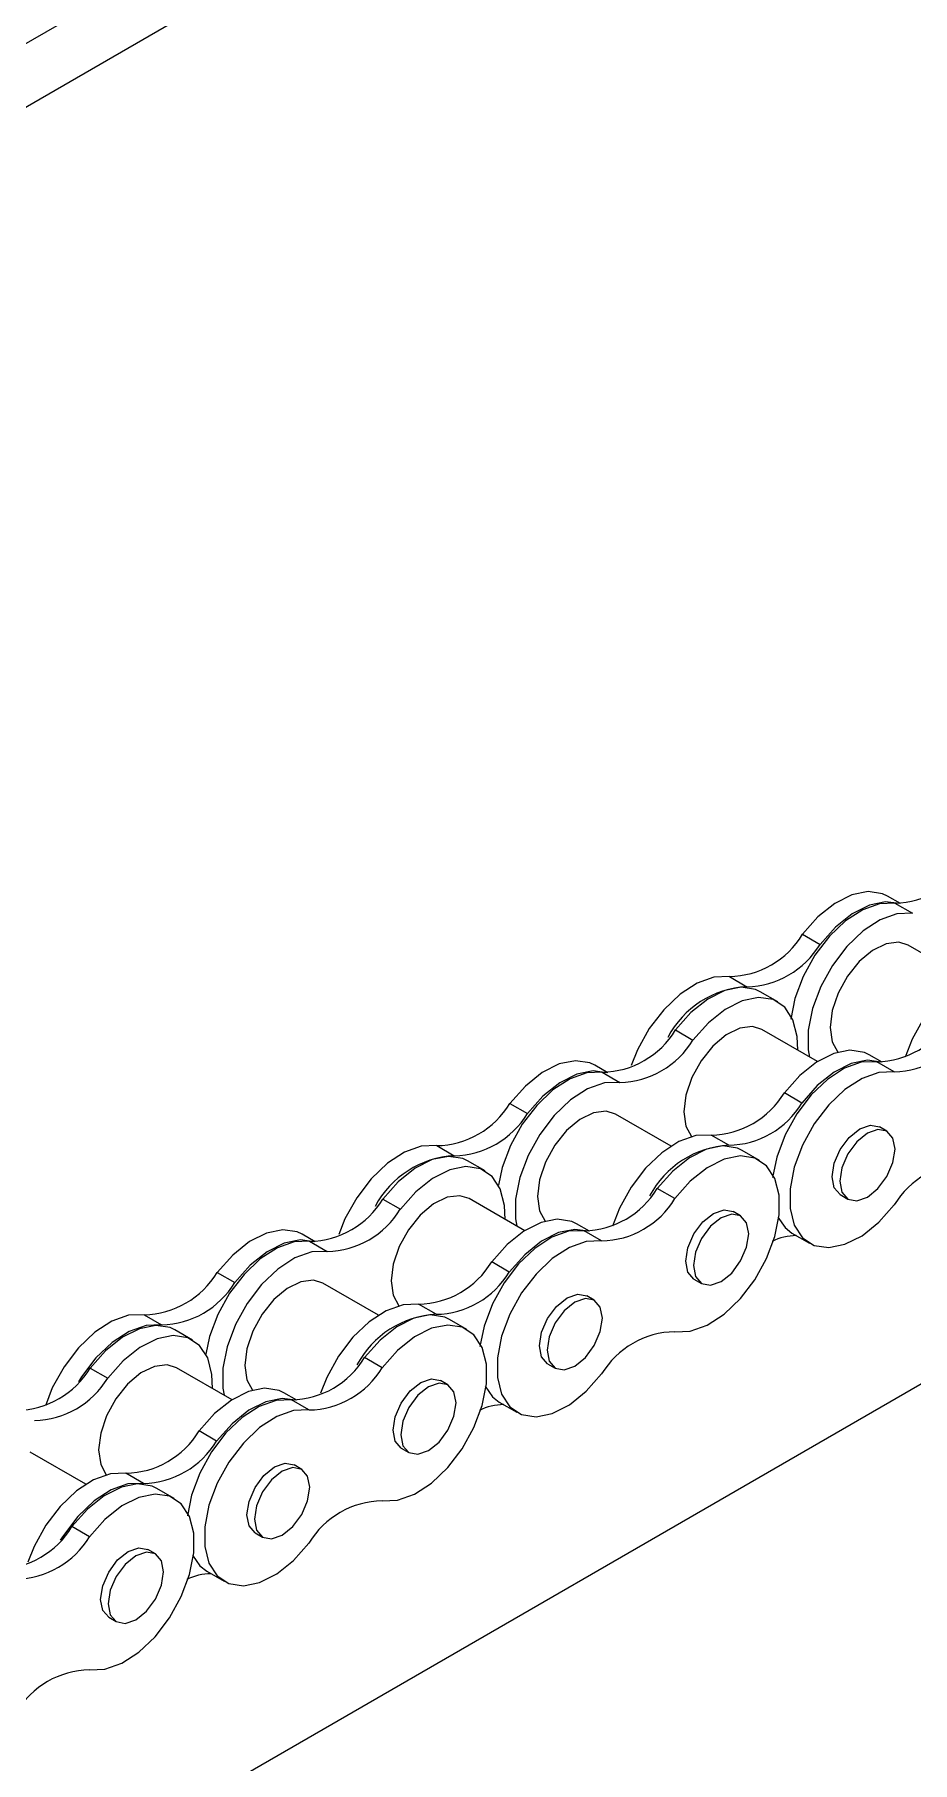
# Model space of a CAD drawing. Header units: metres. Extents: x 0 to 21025, y 0 to 14850.
# Drawn here: x 12397 to 12450.9, y 4891.6 to 4997.6 of the extents above; entities that cross this region are included whole.
import ezdxf

# ---------------------------------------------------------------- set-up
doc = ezdxf.new("R2010")
doc.units = ezdxf.units.M
doc.header["$LTSCALE"] = 25
doc.layers.add('SL4', color=4, linetype='Continuous')

msp = doc.modelspace()

# ---------------------------------------------------------------- linework, layer by layer
at = {"layer": 'SL4'}
for p, q in [((12051.192, 4797.705), (12988.09, 5338.565)), ((12051.192, 4793.816), (12988.09, 5334.676)), ((12149.854, 4740.748), (13086.753, 5281.608)), ((12450.134, 4944.269), (12449.335, 4944.731)), ((12449.802, 4944.297), (12450.877, 4943.677)), ((12444.13, 4942.388), (12445.205, 4941.767)), ((12454.019, 4939.764), (12450.612, 4941.73)), ((12439.64, 4939.796), (12440.715, 4939.175)), ((12442.612, 4938.244), (12441.537, 4938.864)), ((12436.332, 4936.521), (12437.407, 4935.901)), ((12445.039, 4934.579), (12441.632, 4936.546)), ((12432.174, 4933.901), (12431.374, 4934.362)), ((12449.019, 4934.545), (12448.219, 4935.007)), ((12449.761, 4933.953), (12448.687, 4934.573)), ((12431.842, 4933.929), (12432.917, 4933.308)), ((12444.089, 4932.043), (12443.014, 4932.663)), ((12426.169, 4932.019), (12427.244, 4931.399)), ((12436.058, 4929.395), (12432.651, 4931.362)), ((12439.599, 4929.451), (12438.524, 4930.071)), ((12449.312, 4930.31), (12448.846, 4930.579)), ((12421.679, 4929.427), (12422.754, 4928.807)), ((12441.496, 4928.519), (12440.421, 4929.14)), ((12424.651, 4927.875), (12423.576, 4928.496)), ((12436.291, 4926.176), (12435.216, 4926.797)), ((12418.372, 4926.153), (12419.446, 4925.532)), ((12427.078, 4924.211), (12423.671, 4926.178)), ((12446.448, 4926.424), (12446.913, 4926.155)), ((12431.058, 4924.177), (12430.258, 4924.638)), ((12440.331, 4925.126), (12439.866, 4925.394)), ((12414.213, 4923.532), (12413.414, 4923.994)), ((12413.881, 4923.561), (12414.956, 4922.94)), ((12431.801, 4923.584), (12430.726, 4924.205)), ((12443.482, 4924.07), (12444.557, 4923.45)), ((12408.209, 4921.651), (12409.284, 4921.03)), ((12426.128, 4921.675), (12425.054, 4922.295)), ((12418.098, 4919.027), (12414.691, 4920.994)), ((12437.467, 4921.24), (12437.933, 4920.971)), ((12421.638, 4919.083), (12420.564, 4919.703)), ((12431.351, 4919.941), (12430.885, 4920.21)), ((12403.719, 4919.059), (12404.794, 4918.438)), ((12423.535, 4918.151), (12422.461, 4918.772)), ((12406.691, 4917.507), (12405.616, 4918.127)), ((12418.331, 4915.808), (12417.256, 4916.428)), ((12400.411, 4915.784), (12401.486, 4915.164)), ((12409.118, 4913.843), (12405.711, 4915.809)), ((12428.487, 4916.056), (12428.953, 4915.787)), ((12413.098, 4913.808), (12412.298, 4914.27)), ((12422.371, 4914.757), (12421.905, 4915.026)), ((12413.84, 4913.216), (12412.766, 4913.836)), ((12425.521, 4913.702), (12426.596, 4913.081)), ((12408.168, 4911.306), (12407.093, 4911.927)), ((12419.507, 4910.872), (12419.973, 4910.603)), ((12400.137, 4908.659), (12396.73, 4910.625)), ((12413.391, 4909.573), (12412.925, 4909.842)), ((12403.678, 4908.714), (12402.603, 4909.335)), ((12405.575, 4907.783), (12404.5, 4908.403)), ((12400.37, 4905.44), (12399.295, 4906.06)), ((12410.527, 4905.687), (12410.992, 4905.419)), ((12404.41, 4904.389), (12403.945, 4904.658)), ((12407.561, 4903.333), (12408.636, 4902.713)), ((12401.546, 4900.503), (12402.012, 4900.234))]:
    msp.add_line(p, q, dxfattribs=at)
at = {"layer": 'SL4', "flags": 128}
for points in [[(12449.335, 4944.731), (12449.043, 4944.869), (12448.156, 4945.007), (12447.158, 4944.804), (12446.11, 4944.275), (12445.079, 4943.452), (12444.13, 4942.388)], [(12449.802, 4944.297), (12448.853, 4944.266), (12447.822, 4943.898), (12446.774, 4943.218), (12445.776, 4942.268), (12444.89, 4941.107), (12444.171, 4939.808), (12443.665, 4938.454), (12443.411, 4937.193)], [(12450.052, 4944.272), (12449.231, 4944.386), (12448.233, 4944.184), (12447.185, 4943.655), (12446.154, 4942.832), (12445.205, 4941.767)], [(12450.877, 4943.677), (12449.928, 4943.645), (12448.897, 4943.278), (12447.849, 4942.598), (12446.851, 4941.647), (12445.965, 4940.486), (12445.246, 4939.188), (12444.74, 4937.834), (12444.479, 4936.509), (12444.479, 4935.297), (12444.553, 4934.86)], [(12450.612, 4941.73), (12450.032, 4941.909), (12449.255, 4941.813), (12448.423, 4941.405), (12447.609, 4940.72), (12446.886, 4939.821), (12446.319, 4938.787), (12445.956, 4937.709), (12445.832, 4936.684)], [(12439.64, 4939.796), (12438.69, 4939.764), (12437.659, 4939.397), (12436.612, 4938.716), (12435.614, 4937.766), (12434.727, 4936.605), (12434.009, 4935.307), (12433.622, 4934.337)], [(12456.485, 4940.44), (12455.535, 4940.408), (12454.504, 4940.041), (12453.457, 4939.36), (12452.458, 4938.41), (12451.572, 4937.249), (12450.853, 4935.951), (12450.427, 4934.859)], [(12441.537, 4938.864), (12441.245, 4939.002), (12440.358, 4939.14), (12439.36, 4938.938), (12438.312, 4938.409), (12437.281, 4937.586), (12436.332, 4936.521)], [(12443.832, 4935.276), (12443.805, 4936.12), (12443.544, 4937.143), (12443.038, 4937.913), (12442.319, 4938.382), (12441.433, 4938.519), (12440.435, 4938.317), (12439.387, 4937.788), (12438.356, 4936.965), (12437.407, 4935.901)], [(12441.632, 4936.546), (12441.052, 4936.725), (12440.275, 4936.629), (12439.443, 4936.22), (12438.629, 4935.536), (12437.906, 4934.637), (12437.338, 4933.603), (12436.976, 4932.525), (12436.852, 4931.5)], [(12445.832, 4936.684), (12445.956, 4935.803), (12446.301, 4935.163)], [(12448.219, 4935.007), (12447.927, 4935.145), (12447.04, 4935.282), (12446.042, 4935.08), (12444.995, 4934.551), (12443.964, 4933.728), (12443.014, 4932.663)], [(12431.374, 4934.362), (12431.082, 4934.501), (12430.196, 4934.638), (12429.197, 4934.436), (12428.15, 4933.907), (12427.119, 4933.084), (12426.169, 4932.019)], [(12448.687, 4934.573), (12447.737, 4934.542), (12446.706, 4934.174), (12445.659, 4933.494), (12444.66, 4932.543), (12443.774, 4931.382), (12443.055, 4930.084), (12442.55, 4928.73), (12442.295, 4927.468)], [(12448.937, 4934.548), (12448.115, 4934.662), (12447.117, 4934.46), (12446.069, 4933.931), (12445.038, 4933.108), (12444.089, 4932.043)], [(12431.842, 4933.929), (12430.892, 4933.897), (12429.862, 4933.53), (12428.814, 4932.85), (12427.816, 4931.899), (12426.929, 4930.738), (12426.211, 4929.44), (12425.705, 4928.086), (12425.473, 4927.004)], [(12432.917, 4933.308), (12431.967, 4933.277), (12430.936, 4932.91), (12429.889, 4932.229), (12428.89, 4931.279), (12428.004, 4930.118), (12427.285, 4928.82), (12426.78, 4927.466), (12426.519, 4926.141), (12426.519, 4924.929), (12426.593, 4924.491)], [(12432.092, 4933.903), (12431.271, 4934.018), (12430.272, 4933.816), (12429.225, 4933.286), (12428.194, 4932.464), (12427.244, 4931.399)], [(12449.761, 4933.953), (12448.812, 4933.921), (12447.781, 4933.554), (12446.733, 4932.873), (12445.735, 4931.923), (12444.849, 4930.762), (12444.13, 4929.464), (12443.624, 4928.11), (12443.363, 4926.785), (12443.363, 4925.573), (12443.624, 4924.55), (12444.13, 4923.78), (12444.849, 4923.311), (12445.735, 4923.174), (12446.733, 4923.376), (12447.781, 4923.905), (12448.812, 4924.728), (12449.761, 4925.793)], [(12432.651, 4931.362), (12432.072, 4931.541), (12431.295, 4931.445), (12430.462, 4931.036), (12429.649, 4930.352), (12428.926, 4929.453), (12428.358, 4928.418), (12427.996, 4927.341), (12427.871, 4926.316)], [(12436.852, 4931.5), (12436.976, 4930.619), (12437.321, 4929.979)], [(12438.524, 4930.071), (12437.575, 4930.04), (12436.544, 4929.672), (12435.496, 4928.992), (12434.498, 4928.042), (12433.611, 4926.881), (12432.893, 4925.583), (12432.466, 4924.491)], [(12445.951, 4927.522), (12446.08, 4928.346), (12446.448, 4929.194), (12446.998, 4929.936), (12447.647, 4930.46), (12448.296, 4930.685), (12448.846, 4930.579)], [(12446.416, 4927.253), (12446.546, 4926.578), (12446.913, 4926.155), (12447.463, 4926.048), (12448.112, 4926.274), (12448.761, 4926.798), (12449.312, 4927.54), (12449.679, 4928.388), (12449.808, 4929.212), (12449.679, 4929.887), (12449.312, 4930.31), (12448.761, 4930.417), (12448.112, 4930.191), (12447.463, 4929.667), (12446.913, 4928.925), (12446.546, 4928.077), (12446.416, 4927.253)], [(12421.679, 4929.427), (12420.73, 4929.396), (12419.699, 4929.028), (12418.651, 4928.348), (12417.653, 4927.398), (12416.767, 4926.237), (12416.048, 4924.938), (12415.662, 4923.968)], [(12440.421, 4929.14), (12440.129, 4929.278), (12439.242, 4929.416), (12438.244, 4929.213), (12437.197, 4928.684), (12436.166, 4927.862), (12435.216, 4926.797)], [(12423.576, 4928.496), (12423.284, 4928.634), (12422.398, 4928.772), (12421.399, 4928.569), (12420.352, 4928.04), (12419.321, 4927.217), (12418.372, 4926.153)], [(12425.872, 4924.908), (12425.844, 4925.752), (12425.583, 4926.775), (12425.078, 4927.545), (12424.359, 4928.014), (12423.473, 4928.151), (12422.474, 4927.949), (12421.427, 4927.42), (12420.396, 4926.597), (12419.446, 4925.532)], [(12436.291, 4918.016), (12437.24, 4918.048), (12438.271, 4918.415), (12439.319, 4919.096), (12440.317, 4920.046), (12441.204, 4921.207), (12441.922, 4922.505), (12442.428, 4923.859), (12442.689, 4925.184), (12442.689, 4926.396), (12442.428, 4927.419), (12441.922, 4928.189), (12441.204, 4928.658), (12440.317, 4928.795), (12439.319, 4928.593), (12438.271, 4928.064), (12437.24, 4927.241), (12436.291, 4926.176)], [(12446.448, 4926.424), (12446.448, 4926.424), (12446.08, 4926.847), (12445.951, 4927.522)], [(12423.671, 4926.178), (12423.091, 4926.357), (12422.314, 4926.26), (12421.482, 4925.852), (12420.668, 4925.168), (12419.946, 4924.268), (12419.378, 4923.234), (12419.016, 4922.157), (12418.891, 4921.132)], [(12427.871, 4926.316), (12427.996, 4925.435), (12428.341, 4924.795)], [(12430.258, 4924.638), (12429.966, 4924.776), (12429.08, 4924.914), (12428.082, 4924.712), (12427.034, 4924.183), (12426.003, 4923.36), (12425.054, 4922.295)], [(12436.971, 4922.338), (12437.1, 4923.162), (12437.467, 4924.01), (12438.018, 4924.752), (12438.667, 4925.276), (12439.316, 4925.501), (12439.866, 4925.394)], [(12437.436, 4922.069), (12437.565, 4921.394), (12437.933, 4920.971), (12438.483, 4920.864), (12439.132, 4921.09), (12439.781, 4921.614), (12440.331, 4922.356), (12440.699, 4923.203), (12440.828, 4924.027), (12440.699, 4924.702), (12440.331, 4925.125), (12439.781, 4925.232), (12439.132, 4925.007), (12438.483, 4924.483), (12437.933, 4923.741), (12437.565, 4922.893), (12437.436, 4922.069)], [(12442.609, 4925.041), (12443.055, 4924.4), (12443.482, 4924.07)], [(12413.881, 4923.561), (12412.932, 4923.529), (12411.901, 4923.162), (12410.853, 4922.481), (12409.855, 4921.531), (12408.969, 4920.37), (12408.25, 4919.072), (12407.744, 4917.718), (12407.513, 4916.636)], [(12413.414, 4923.994), (12413.122, 4924.132), (12412.235, 4924.27), (12411.237, 4924.068), (12410.189, 4923.539), (12409.158, 4922.716), (12408.209, 4921.651)], [(12414.131, 4923.535), (12413.31, 4923.649), (12412.312, 4923.447), (12411.264, 4922.918), (12410.233, 4922.095), (12409.284, 4921.03)], [(12430.726, 4924.205), (12429.777, 4924.173), (12428.746, 4923.806), (12427.698, 4923.125), (12426.7, 4922.175), (12425.813, 4921.014), (12425.095, 4919.716), (12424.589, 4918.362), (12424.335, 4917.1)], [(12431.801, 4923.584), (12430.851, 4923.553), (12429.821, 4923.185), (12428.773, 4922.505), (12427.775, 4921.554), (12426.888, 4920.394), (12426.17, 4919.095), (12425.664, 4917.741), (12425.403, 4916.417), (12425.403, 4915.205), (12425.664, 4914.182), (12426.17, 4913.411), (12426.888, 4912.943), (12427.775, 4912.805), (12428.773, 4913.008), (12429.821, 4913.537), (12430.851, 4914.36), (12431.801, 4915.424)], [(12430.976, 4924.179), (12430.155, 4924.294), (12429.156, 4924.091), (12428.109, 4923.562), (12427.078, 4922.739), (12426.128, 4921.675)], [(12414.956, 4922.94), (12414.007, 4922.909), (12412.976, 4922.541), (12411.928, 4921.861), (12410.93, 4920.91), (12410.044, 4919.749), (12409.325, 4918.451), (12408.819, 4917.097), (12408.558, 4915.773), (12408.558, 4914.561), (12408.632, 4914.123)], [(12437.467, 4921.24), (12437.467, 4921.24), (12437.1, 4921.663), (12436.971, 4922.338)], [(12414.691, 4920.994), (12414.111, 4921.173), (12413.334, 4921.076), (12412.502, 4920.668), (12411.688, 4919.984), (12410.965, 4919.084), (12410.398, 4918.05), (12410.035, 4916.973), (12409.911, 4915.948)], [(12418.891, 4921.132), (12419.016, 4920.251), (12419.361, 4919.61)], [(12420.564, 4919.703), (12419.614, 4919.672), (12418.583, 4919.304), (12417.536, 4918.624), (12416.537, 4917.673), (12415.651, 4916.512), (12414.932, 4915.214), (12414.546, 4914.244)], [(12427.99, 4917.154), (12428.119, 4917.978), (12428.487, 4918.825), (12429.037, 4919.568), (12429.686, 4920.091), (12430.335, 4920.317), (12430.885, 4920.21)], [(12428.456, 4916.885), (12428.585, 4916.21), (12428.953, 4915.787), (12429.503, 4915.68), (12430.152, 4915.906), (12430.801, 4916.429), (12431.351, 4917.172), (12431.719, 4918.019), (12431.848, 4918.843), (12431.719, 4919.518), (12431.351, 4919.941), (12430.801, 4920.048), (12430.152, 4919.823), (12429.503, 4919.299), (12428.953, 4918.557), (12428.585, 4917.709), (12428.456, 4916.885)], [(12403.719, 4919.059), (12402.769, 4919.027), (12401.738, 4918.66), (12400.691, 4917.98), (12399.693, 4917.029), (12398.806, 4915.868), (12398.088, 4914.57), (12397.661, 4913.478)], [(12404.794, 4918.438), (12403.844, 4918.407), (12402.813, 4918.039), (12401.766, 4917.359), (12400.767, 4916.409), (12399.881, 4915.248), (12399.694, 4914.949)], [(12405.616, 4918.127), (12405.324, 4918.266), (12404.437, 4918.403), (12403.439, 4918.201), (12402.391, 4917.672), (12401.36, 4916.849), (12400.411, 4915.784)], [(12422.461, 4918.772), (12422.168, 4918.91), (12421.282, 4919.047), (12420.284, 4918.845), (12419.236, 4918.316), (12418.205, 4917.493), (12417.256, 4916.428)], [(12418.331, 4907.648), (12419.28, 4907.68), (12420.311, 4908.047), (12421.358, 4908.727), (12422.357, 4909.678), (12423.243, 4910.839), (12423.962, 4912.137), (12424.468, 4913.491), (12424.729, 4914.816), (12424.729, 4916.028), (12424.468, 4917.051), (12423.962, 4917.821), (12423.243, 4918.289), (12422.357, 4918.427), (12421.358, 4918.225), (12420.311, 4917.695), (12419.28, 4916.873), (12418.331, 4915.808)], [(12407.911, 4914.539), (12407.884, 4915.383), (12407.623, 4916.407), (12407.117, 4917.177), (12406.398, 4917.645), (12405.512, 4917.783), (12404.514, 4917.58), (12403.466, 4917.051), (12402.435, 4916.229), (12401.486, 4915.164)], [(12428.487, 4916.056), (12428.487, 4916.056), (12428.119, 4916.479), (12427.99, 4917.154)], [(12405.711, 4915.809), (12405.131, 4915.988), (12404.354, 4915.892), (12403.522, 4915.484), (12402.708, 4914.799), (12401.985, 4913.9), (12401.417, 4912.866), (12401.055, 4911.788), (12400.931, 4910.763)], [(12409.911, 4915.948), (12410.035, 4915.066), (12410.381, 4914.426)], [(12419.01, 4911.97), (12419.139, 4912.794), (12419.507, 4913.641), (12420.057, 4914.383), (12420.706, 4914.907), (12421.355, 4915.133), (12421.905, 4915.026)], [(12412.298, 4914.27), (12412.006, 4914.408), (12411.119, 4914.546), (12410.121, 4914.343), (12409.074, 4913.814), (12408.043, 4912.991), (12407.093, 4911.927)], [(12419.476, 4911.701), (12419.605, 4911.026), (12419.972, 4910.603), (12420.523, 4910.496), (12421.172, 4910.721), (12421.821, 4911.245), (12422.371, 4911.987), (12422.739, 4912.835), (12422.868, 4913.659), (12422.739, 4914.334), (12422.371, 4914.757), (12421.821, 4914.864), (12421.172, 4914.638), (12420.523, 4914.115), (12419.972, 4913.372), (12419.605, 4912.525), (12419.476, 4911.701)], [(12424.648, 4914.672), (12425.095, 4914.032), (12425.521, 4913.702)], [(12412.766, 4913.836), (12411.816, 4913.805), (12410.785, 4913.437), (12409.738, 4912.757), (12408.739, 4911.807), (12407.853, 4910.646), (12407.134, 4909.348), (12406.629, 4907.993), (12406.374, 4906.732)], [(12413.84, 4913.216), (12412.891, 4913.184), (12411.86, 4912.817), (12410.812, 4912.137), (12409.814, 4911.186), (12408.928, 4910.025), (12408.209, 4908.727), (12407.703, 4907.373), (12407.442, 4906.048), (12407.442, 4904.836), (12407.703, 4903.813), (12408.209, 4903.043), (12408.928, 4902.575), (12409.814, 4902.437), (12410.812, 4902.639), (12411.86, 4903.168), (12412.891, 4903.991), (12413.84, 4905.056)], [(12413.015, 4913.811), (12412.194, 4913.925), (12411.196, 4913.723), (12410.148, 4913.194), (12409.117, 4912.371), (12408.168, 4911.306)], [(12419.507, 4910.872), (12419.507, 4910.872), (12419.139, 4911.295), (12419.01, 4911.97)], [(12400.931, 4910.763), (12401.055, 4909.882), (12401.4, 4909.242)], [(12410.03, 4906.785), (12410.159, 4907.609), (12410.527, 4908.457), (12411.077, 4909.199), (12411.726, 4909.723), (12412.375, 4909.949), (12412.925, 4909.842)], [(12402.603, 4909.335), (12401.654, 4909.303), (12400.623, 4908.936), (12399.575, 4908.255), (12398.577, 4907.305), (12397.69, 4906.144), (12396.972, 4904.846), (12396.585, 4903.876)], [(12410.495, 4906.517), (12410.625, 4905.842), (12410.992, 4905.419), (12411.542, 4905.312), (12412.191, 4905.537), (12412.84, 4906.061), (12413.391, 4906.803), (12413.758, 4907.651), (12413.887, 4908.475), (12413.758, 4909.15), (12413.391, 4909.573), (12412.84, 4909.68), (12412.191, 4909.454), (12411.542, 4908.93), (12410.992, 4908.188), (12410.625, 4907.341), (12410.495, 4906.517)], [(12403.678, 4908.714), (12402.728, 4908.683), (12401.697, 4908.315), (12400.65, 4907.635), (12399.652, 4906.684), (12398.765, 4905.524), (12398.578, 4905.225)], [(12404.5, 4908.403), (12404.208, 4908.541), (12403.321, 4908.679), (12402.323, 4908.477), (12401.276, 4907.948), (12400.245, 4907.125), (12399.295, 4906.06)], [(12400.37, 4897.28), (12401.319, 4897.311), (12402.35, 4897.679), (12403.398, 4898.359), (12404.396, 4899.309), (12405.283, 4900.47), (12406.001, 4901.768), (12406.507, 4903.123), (12406.768, 4904.447), (12406.768, 4905.659), (12406.507, 4906.682), (12406.001, 4907.452), (12405.283, 4907.921), (12404.396, 4908.058), (12403.398, 4907.856), (12402.35, 4907.327), (12401.319, 4906.504), (12400.37, 4905.44)], [(12410.527, 4905.687), (12410.527, 4905.687), (12410.159, 4906.111), (12410.03, 4906.785)], [(12401.05, 4901.601), (12401.179, 4902.425), (12401.546, 4903.273), (12402.097, 4904.015), (12402.746, 4904.539), (12403.395, 4904.764), (12403.945, 4904.658)], [(12401.515, 4901.332), (12401.644, 4900.658), (12402.012, 4900.234), (12402.562, 4900.127), (12403.211, 4900.353), (12403.86, 4900.877), (12404.41, 4901.619), (12404.778, 4902.467), (12404.907, 4903.291), (12404.778, 4903.966), (12404.41, 4904.389), (12403.86, 4904.496), (12403.211, 4904.27), (12402.562, 4903.746), (12402.012, 4903.004), (12401.644, 4902.156), (12401.515, 4901.332)], [(12406.688, 4904.304), (12407.134, 4903.664), (12407.561, 4903.333)], [(12401.546, 4900.503), (12401.546, 4900.503), (12401.179, 4900.926), (12401.05, 4901.601)]]:
    msp.add_lwpolyline(points, dxfattribs=at)
at = {"layer": 'SL4'}
for centre, radius, start, end in [((12449.693, 4949.673), 5.376, 271.17027, 328.82435), ((12439.53, 4945.171), 5.376, 271.17027, 328.82435), ((12440.605, 4944.55), 5.376, 271.17027, 328.82435), ((12441.032, 4933.328), 5.855, 93.11014, 152.07323), ((12431.732, 4939.304), 5.376, 271.17027, 328.82435), ((12448.577, 4939.948), 5.376, 271.17027, 328.82435), ((12449.652, 4939.328), 5.376, 271.17027, 328.82435), ((12432.807, 4938.684), 5.376, 271.17027, 328.82435), ((12438.414, 4935.447), 5.376, 271.17027, 328.82435), ((12439.489, 4934.826), 5.376, 271.17027, 328.82435), ((12421.57, 4934.802), 5.376, 271.17027, 328.82435), ((12422.644, 4934.182), 5.376, 271.17027, 328.82435), ((12439.917, 4923.604), 5.855, 93.11014, 152.07323), ((12423.072, 4922.96), 5.855, 93.11014, 152.07323), ((12454.361, 4923.01), 5.376, 91.17027, 148.82435), ((12430.616, 4929.58), 5.376, 271.17027, 328.82435), ((12413.772, 4928.936), 5.376, 271.17027, 328.82435), ((12431.691, 4928.959), 5.376, 271.17027, 328.82435), ((12414.846, 4928.315), 5.376, 271.17027, 328.82435), ((12443.791, 4920.423), 3.488, 90.56121, 116.02926), ((12403.609, 4924.434), 5.376, 271.17027, 328.82435), ((12420.454, 4925.078), 5.376, 271.17027, 328.82435), ((12421.529, 4924.458), 5.376, 271.17027, 328.82435), ((12404.684, 4923.814), 5.376, 271.17027, 328.82435), ((12421.956, 4913.236), 5.855, 93.11014, 152.07323), ((12436.401, 4912.641), 5.376, 91.17027, 148.82435), ((12412.656, 4919.212), 5.376, 271.17027, 328.82435), ((12395.811, 4918.567), 5.376, 271.17027, 328.82435), ((12396.886, 4917.947), 5.376, 271.17027, 328.82435), ((12413.731, 4918.591), 5.376, 271.17027, 328.82435), ((12425.831, 4910.055), 3.488, 90.56121, 116.02926), ((12402.493, 4914.71), 5.376, 271.17027, 328.82435), ((12403.568, 4914.089), 5.376, 271.17027, 328.82435), ((12418.44, 4902.273), 5.376, 91.17027, 148.82435), ((12394.695, 4908.843), 5.376, 271.17027, 328.82435), ((12395.77, 4908.223), 5.376, 271.17027, 328.82435), ((12407.87, 4899.686), 3.488, 90.56121, 116.02926), ((12400.48, 4891.904), 5.376, 91.17027, 148.82435)]:
    msp.add_arc(centre, radius, start, end, dxfattribs=at)

doc.saveas('drawing.dxf')
